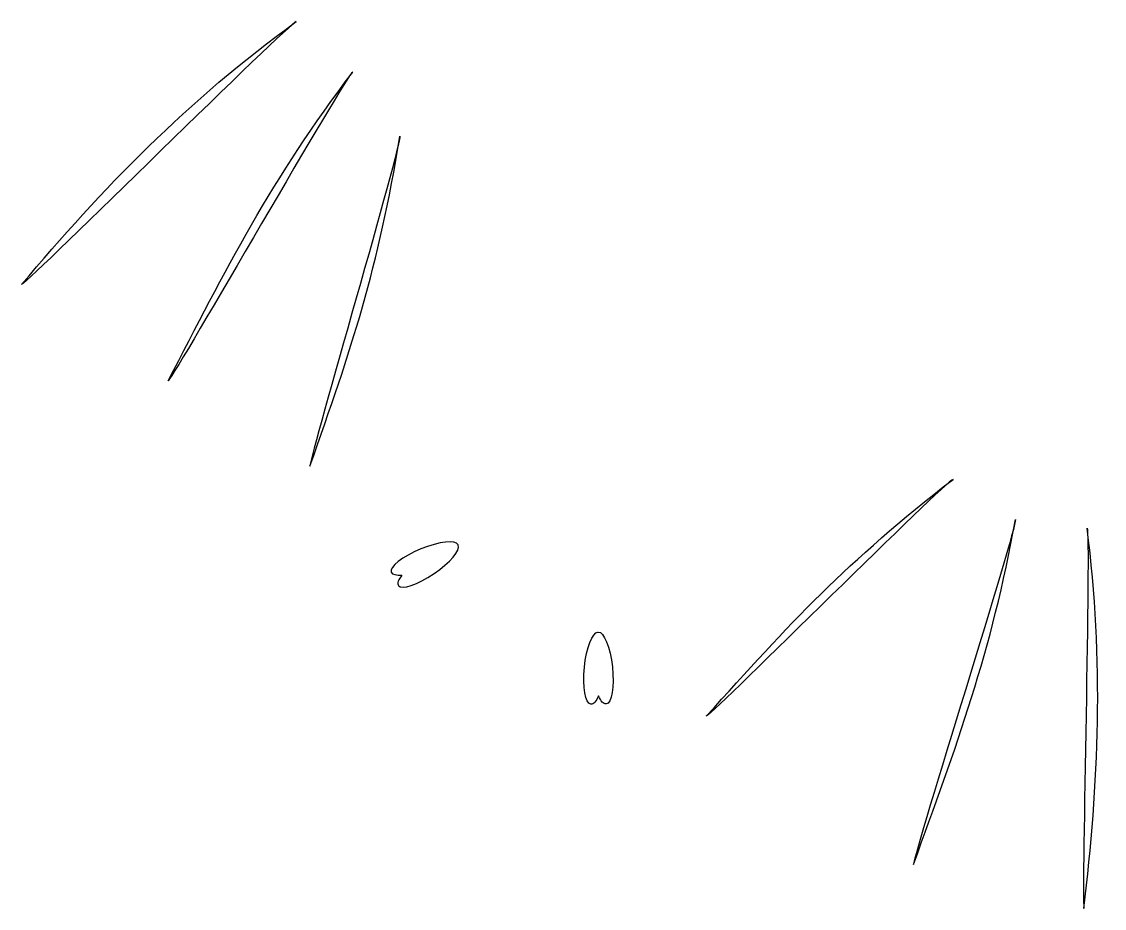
# Model space of a CAD drawing. Header units: centimetres. Extents: x -7.2 to 7.3, y -5.9 to 5.9.
import ezdxf

# ---------------------------------------------------------------- set-up
doc = ezdxf.new("R2010")
doc.units = ezdxf.units.CM
doc.header["$MEASUREMENT"] = 0
doc.layers.add('Camada 1', color=7, linetype='Continuous')

msp = doc.modelspace()

# ---------------------------------------------------------------- linework, layer by layer
at = {"layer": 'Camada 1'}
for points, knots in [([(-3.53587, 5.94943), (-4.98663, 4.90235), (-6.15614, 3.69534), (-7.22312, 2.42026), (-7.22312, 2.42026), (-7.05257, 2.53467), (-3.6381, 5.92671), (-3.53587, 5.94943)], [0, 0, 0, 0, 0.33333333, 0.33333333, 0.33333333, 0.33333333, 1, 1, 1, 1]), ([(-2.77794, 5.2735), (-3.85887, 3.85824), (-4.49511, 2.60219), (-5.25619, 1.12981), (-5.25619, 1.12981), (-5.12077, 1.28406), (-2.87105, 5.22543), (-2.77794, 5.2735)], [0, 0, 0, 0, 0.33333333, 0.33333333, 0.33333333, 0.33333333, 1, 1, 1, 1]), ([(-2.14617, 4.41403), (-2.43089, 2.63283), (-2.79593, 1.56039), (-3.35375, -0.01703), (-3.35375, -0.01703), (-3.33473, 0.18744), (-2.11738, 4.31357), (-2.14617, 4.41403)], [0, 0, 0, 0, 0.33333333, 0.33333333, 0.33333333, 0.33333333, 1, 1, 1, 1]), ([(5.28174, -0.19263), (3.85386, -1.29486), (3.08662, -2.12824), (1.96857, -3.37279), (1.96857, -3.37279), (2.139, -3.25841), (5.17959, -0.2152), (5.28174, -0.19263)], [0, 0, 0, 0, 0.33333333, 0.33333333, 0.33333333, 0.33333333, 1, 1, 1, 1]), ([(6.11746, -0.73145), (5.80893, -2.48529), (5.31601, -3.80427), (4.74898, -5.36168), (4.74898, -5.36168), (4.77086, -5.15732), (6.14508, -0.83231), (6.11746, -0.73145)], [0, 0, 0, 0, 0.33333333, 0.33333333, 0.33333333, 0.33333333, 1, 1, 1, 1]), ([(7.08022, -0.84583), (7.31237, -2.61983), (7.23511, -4.29856), (7.03794, -5.94943), (7.03794, -5.94943), (7.00455, -5.74695), (7.13378, -0.93579), (7.08022, -0.84583)], [0, 0, 0, 0, 0.33333333, 0.33333333, 0.33333333, 0.33333333, 1, 1, 1, 1]), ([(-1.36213, -1.07509), (-1.32789, -1.14084), (-1.47085, -1.31023), (-1.68709, -1.45805), (-1.68709, -1.45805), (-1.90802, -1.60931), (-2.12185, -1.68096), (-2.1649, -1.61836), (-2.1649, -1.61836), (-2.18432, -1.58986), (-2.1649, -1.53851), (-2.11741, -1.47649), (-2.11741, -1.47649), (-2.1944, -1.4821), (-2.24751, -1.47017), (-2.26047, -1.43823), (-2.26047, -1.43823), (-2.28947, -1.36814), (-2.11217, -1.22868), (-1.86442, -1.12692), (-1.86442, -1.12692), (-1.6169, -1.02516), (-1.39267, -0.99958), (-1.36391, -1.06977), (-1.36391, -1.06977), (-1.36327, -1.07165), (-1.36271, -1.07322), (-1.36213, -1.07509)], [0, 0, 0, 0, 0.125, 0.125, 0.125, 0.125, 0.25, 0.25, 0.25, 0.25, 0.375, 0.375, 0.375, 0.375, 0.5, 0.5, 0.5, 0.5, 0.625, 0.625, 0.625, 0.625, 0.75, 0.75, 0.75, 0.75, 1, 1, 1, 1]), ([(0.51263, -2.24424), (0.43836, -2.2457), (0.35814, -2.4522), (0.33158, -2.71284), (0.33158, -2.71284), (0.3048, -2.9792), (0.34412, -3.20142), (0.41958, -3.20891), (0.41958, -3.20891), (0.45406, -3.21251), (0.48996, -3.17089), (0.52142, -3.0995), (0.52142, -3.0995), (0.55322, -3.16988), (0.58942, -3.21044), (0.62352, -3.20676), (0.62352, -3.20676), (0.69893, -3.19866), (0.73655, -2.9762), (0.70742, -2.71008), (0.70742, -2.71008), (0.67829, -2.44399), (0.59368, -2.23505), (0.51811, -2.24322), (0.51811, -2.24322), (0.51615, -2.24336), (0.51443, -2.24381), (0.51263, -2.24424)], [0, 0, 0, 0, 0.125, 0.125, 0.125, 0.125, 0.25, 0.25, 0.25, 0.25, 0.375, 0.375, 0.375, 0.375, 0.5, 0.5, 0.5, 0.5, 0.625, 0.625, 0.625, 0.625, 0.75, 0.75, 0.75, 0.75, 1, 1, 1, 1])]:
    msp.add_open_spline(points, degree=3, knots=knots, dxfattribs=at)

doc.saveas('drawing.dxf')
